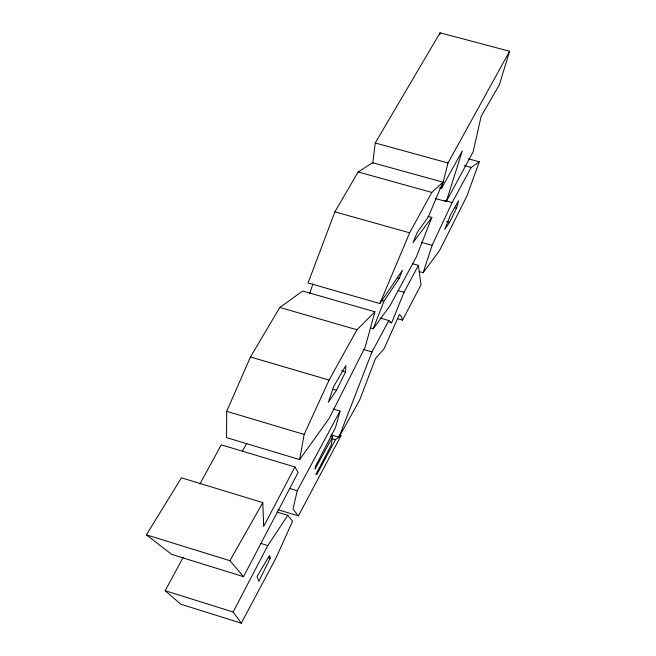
<?xml version="1.0" encoding="UTF-8"?>
<svg xmlns="http://www.w3.org/2000/svg" width="656" height="656" viewBox="0 0 656 656"><rect width="100%" height="100%" fill="white"/><g stroke="black" fill="none" stroke-linecap="round" stroke-linejoin="round"><path stroke-width="0.98" d="M226.689 411.328L226.566 437.642L299.653 459.585L329.214 418.29L365.236 346.958L374.912 311.789L302.687 291.026L279.817 307.451L250.477 356.979L226.689 411.328L304.138 434.428L329.099 380.07L356.946 329.763L374.912 311.789M345.532 371.952L345.86 365.622L333.83 386.22L328.312 402.366L336.495 390.295L345.532 371.952L341.645 370.812M372.821 163.18L375.232 142.975L440.069 32.8L509.605 51.25L499.339 84.837L481.16 116.284L473.148 151.823L446.293 201.556L435.436 198.538M330.64 436.297L332.592 436.88L331.165 445.194L315.88 474.427L317.168 473.87L335.446 439.676L341.03 435.707L339.095 435.125M299.653 459.585L304.138 434.428M439.684 34.76L440.069 32.8M333.232 409.057L340.046 411.066L297.242 490.737L293.011 509.105L298.357 515.911L341.03 435.707M439.545 187.919L441.496 188.461L448.023 162.983L509.605 51.25M340.046 411.066L335.577 427.45L315.38 466.555L315.06 469.056L332.592 436.88M456.502 208.255L458.569 200.736L450.615 214.66L444.768 229.395L449.549 222.368L456.502 208.255L454.542 207.714M446.293 201.556L462.259 150.995L441.496 188.461M309.73 293.601L312.855 283.999M419.25 271.617L423.145 272.716L432.091 245.344L452.115 202.606L471.18 167.452L479.249 161.786L468.458 158.826M479.249 161.786L466.941 196.029L439.479 250.666L423.145 272.716M427.909 216.357L431.837 217.456L413.018 242.613L417.29 232.347L428.294 216.964L442.931 182.163L372.592 162.713L358.135 171.97L334.896 211.822L308.082 282.966L379.849 303.548L402.44 270.247L399.209 278.324L383.949 301.219L373.248 328.746L370.312 327.902M331.149 434.879L338.98 437.208L371.985 351.96L388.852 320.554L391.665 322.793L404.03 292.256L418.397 265.36L412.493 263.687M431.837 217.456L416.339 256.955L390.131 305.507L373.248 328.746M379.849 303.548L409.639 232.823L431.787 192.405L442.931 182.163M270.239 558.215L258.817 581.314L257.045 576.46L269.575 555.411L270.239 558.215L268.288 557.608M287.787 515.337L292.56 521.167L276.119 557.748L241.301 623.2L233.142 612.007L267.804 545.562L287.787 515.337L277.045 512.065M397.626 318.759L402.522 320.169L421.004 284.77L418.397 265.36M294.921 466.982L263.663 526.497L262.826 502.594L181.433 477.822L146.395 534.845L171.642 554.361L243.524 576.673L298.136 472.459L294.921 466.982L221.269 444.817L199.859 484.071M241.301 623.2L180.744 604.192L165.164 590.712L183.163 557.37M338.98 437.208L359.677 400.012L375.544 358.406L383.99 348.877L399.479 314.413L401.439 316.536L402.522 320.169M242.269 451.312L246.771 443.358M243.524 576.673L229.903 560.683L262.826 502.594M464.317 165.566L471.18 167.452M375.232 142.975L448.023 162.983M358.135 171.97L431.787 192.405M444.284 200.433L452.115 202.606M446.613 221.548L449.549 222.368M334.896 211.822L409.639 232.823M421.267 242.294L432.091 245.344M397.265 277.775L399.209 278.324M398.167 290.583L404.03 292.256M381.029 300.382L383.949 301.219M380.103 318.037L388.852 320.554M389.689 322.227L391.665 322.793M279.817 307.451L356.946 329.763M363.137 349.394L371.985 351.96M250.477 356.979L329.099 380.07M332.608 389.156L336.495 390.295M331.575 438.52L335.446 439.676M289.485 488.392L297.242 490.737M277.865 509.663L298.357 515.911M260.998 543.471L267.804 545.562M146.395 534.845L229.903 560.683M165.164 590.712L233.142 612.007"/></g></svg>
